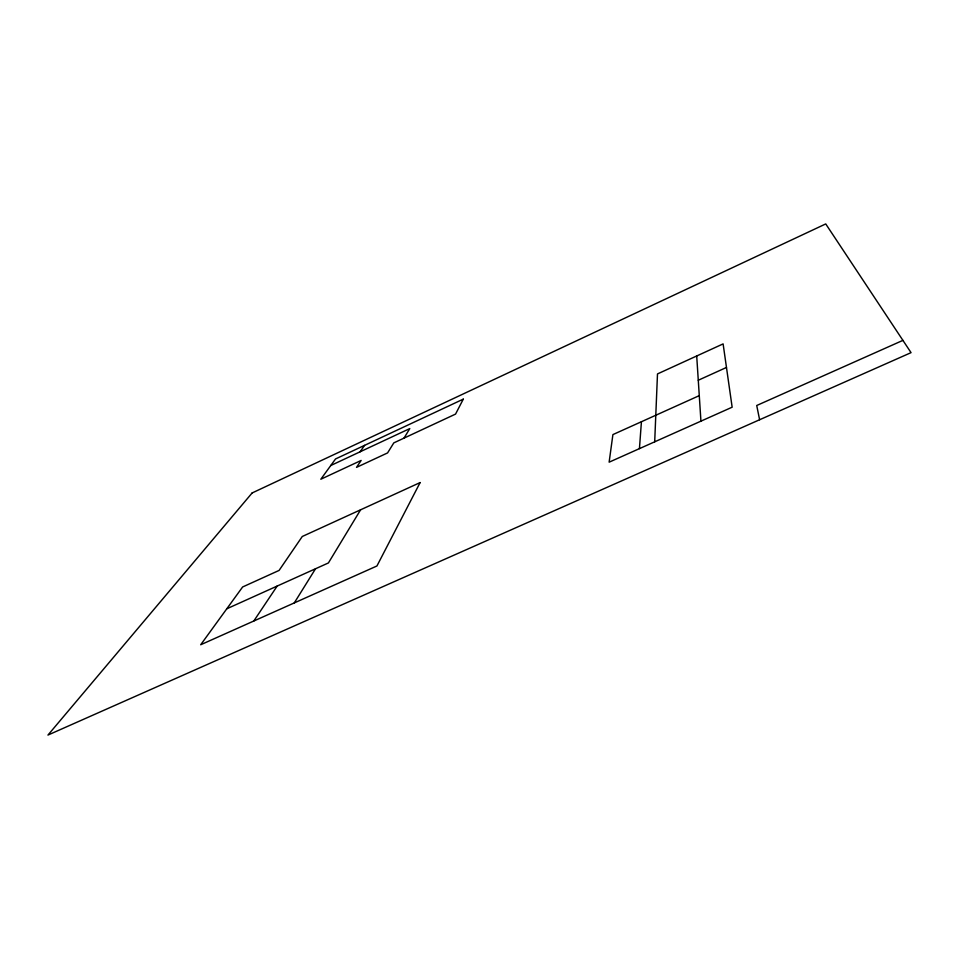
<?xml version="1.0" encoding="UTF-8"?>
<svg xmlns="http://www.w3.org/2000/svg" width="959" height="959" viewBox="0 0 959 959"><rect width="100%" height="100%" fill="white"/><g stroke="black" fill="none" stroke-linecap="round" stroke-linejoin="round"><path stroke-width="1.44" d="M654.697 441.811L657.49 373.926L723.11 343.897L732.149 407.203L609.133 462.178L612.909 434.595L699.279 395.635M639.437 448.632L641.427 421.732M360.608 509.792L328.41 562.945L226.78 608.797M404.015 438.119L409.793 428.577L330.759 465.523M294.281 602.923L315.523 568.771M253.799 621.012L277.163 586.069M360.152 451.785L364.54 445.372M698.284 380.243L726.478 367.453M902.91 340.373L756.723 405.501L759.612 419.754M696.702 355.981L700.933 421.145M420.114 482.569L376.935 565.978L200.695 644.748L242.627 586.968L279.081 570.425L302.277 536.489L420.114 482.569M463.293 399.136L455.561 414.084L393.813 442.878L387.568 452.924L356.52 467.369L361.147 460.44L320.821 479.236L335.53 458.953L463.293 399.136M252.133 492.962L47.95 735.074L911.05 352.648L825.735 223.927L252.133 492.962"/></g></svg>
